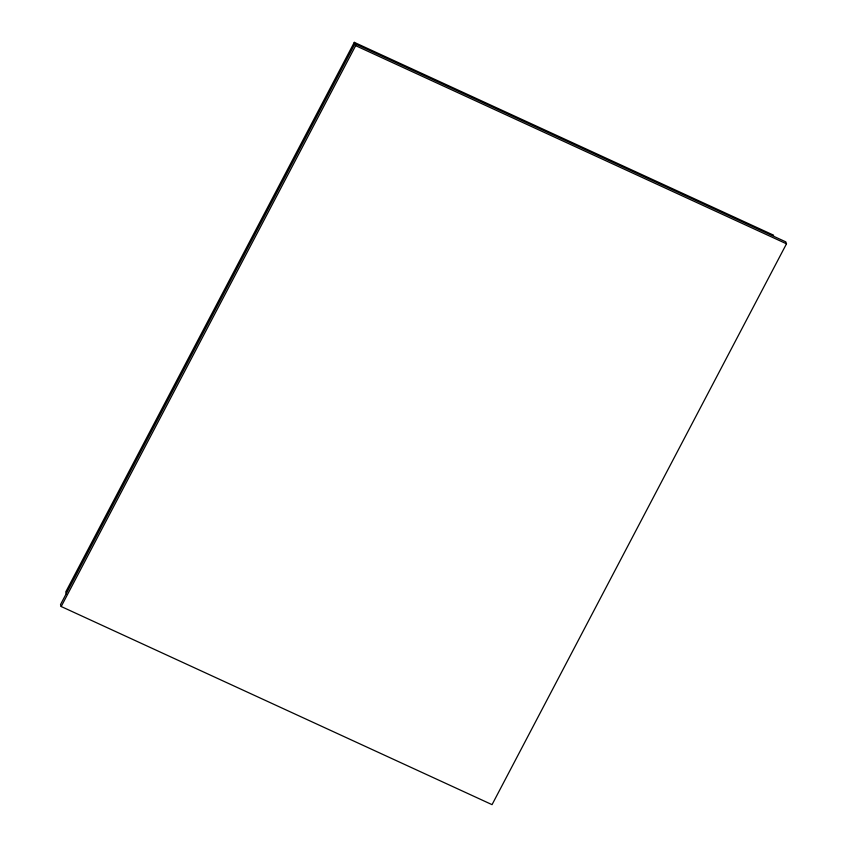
<?xml version="1.0" encoding="UTF-8"?>
<svg xmlns="http://www.w3.org/2000/svg" width="847" height="847" viewBox="0 0 847 847"><rect width="100%" height="100%" fill="white"/><g stroke="black" fill="none" stroke-linecap="round" stroke-linejoin="round"><path stroke-width="1.27" d="M773.639 235.201L354.29 42.35L65.727 591.979L66.595 594.393M61.196 606.516L60.508 604.589L354.957 43.737L785.804 241.871L786.492 243.809L492.043 804.65L61.196 606.516L355.655 45.664L354.29 42.35M355.655 45.664L786.492 243.809"/></g></svg>
